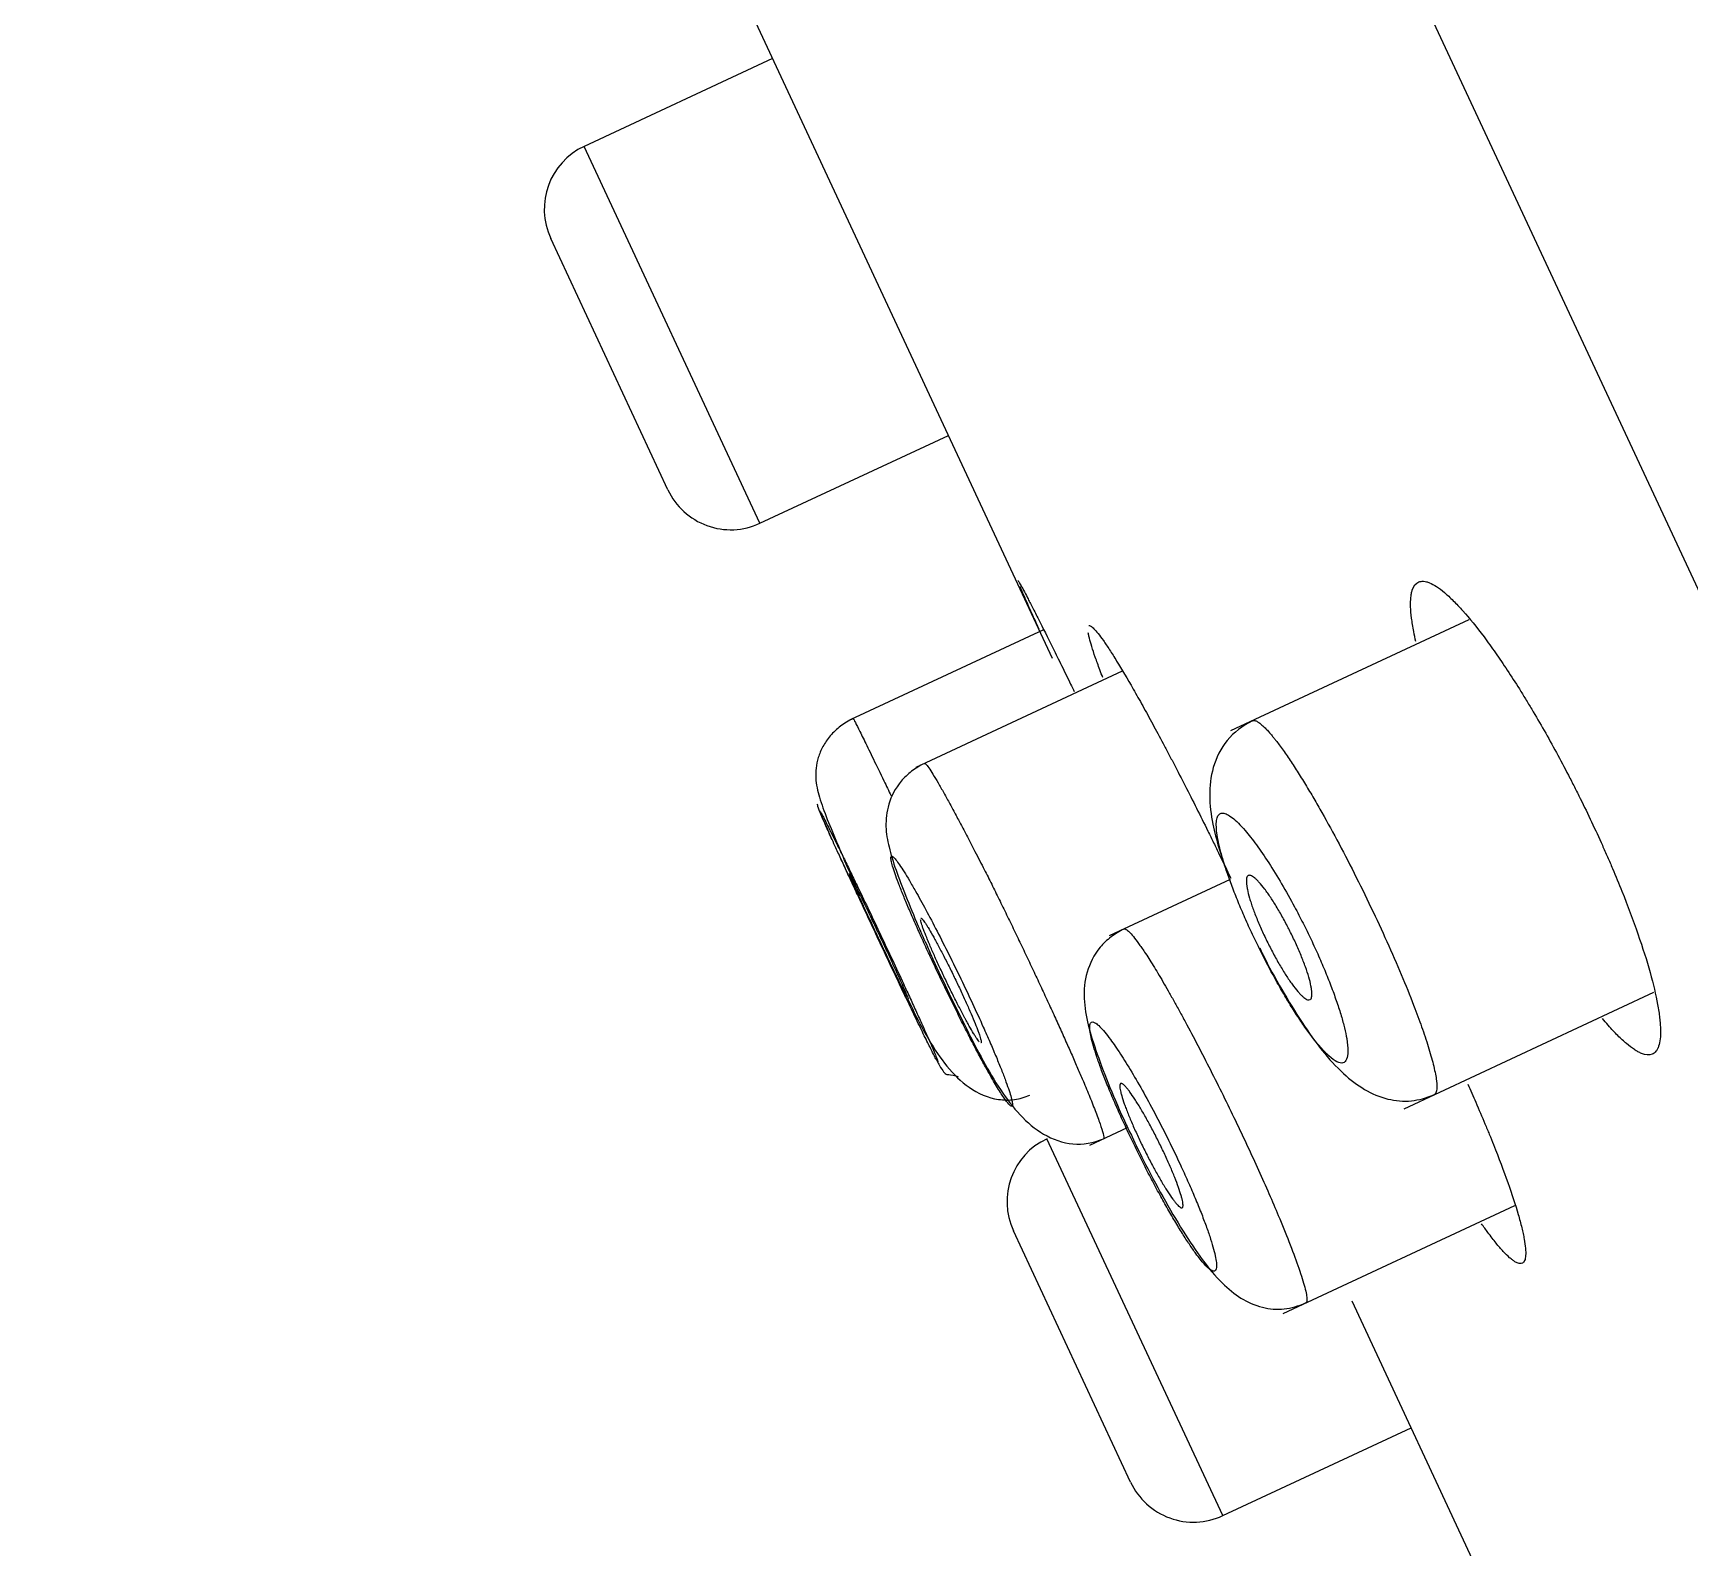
# Model space of a CAD drawing. Header units: millimetres. Extents: x 6110 to 6704, y -2661 to -1821.
# Drawn here: x 6574.486 to 6577.474, y -2171.653 to -2168.921 of the extents above; entities that cross this region are included whole.
import ezdxf

# ---------------------------------------------------------------- set-up
doc = ezdxf.new("R2010")
doc.units = ezdxf.units.MM
doc.header["$LTSCALE"] = 0.1
doc.linetypes.add('HIDDEN2', pattern=[4.7625, 3.175, -1.5875])
doc.layers.add('1', color=4, linetype='HIDDEN2', lineweight=13)
doc.layers.add('DIM', color=3, linetype='Continuous', lineweight=9)

msp = doc.modelspace()

# ---------------------------------------------------------------- hatches: boundary and pattern name
at = {"layer": 'DIM'}
h = msp.add_hatch(dxfattribs=at)
h.set_pattern_fill('ANSI31', color=2)
edge = h.paths.add_edge_path()
edge.add_line((6619.6172, -2595.9805), (6619.6172, -1962.2056))
edge.add_line((6634.6172, -1966.1101), (6619.6172, -1966.1101))
edge.add_line((6634.6172, -2610.9805), (6634.6172, -1966.1101))
edge.add_line((6634.6172, -2610.9805), (6184.4567, -2610.9805))
edge.add_line((6619.6172, -2595.9805), (6184.4567, -2595.9805))
edge.add_line((6184.4567, -2610.9805), (6184.4567, -2595.9805))

# ---------------------------------------------------------------- linework, layer by layer
at = {"layer": '1', "color": 7, "linetype": 'Continuous', "lineweight": -3}
for p, q in [((6571.4142, -2156.8976), (6582.345, -2180.3388)), ((6576.3241, -2170.0488), (6575.651, -2168.6052)), ((6575.8196, -2168.9668), (6575.4798, -2169.1253)), ((6575.7967, -2169.8051), (6575.4798, -2169.1253)), ((6575.6306, -2169.7446), (6575.4193, -2169.2914)), ((6575.7967, -2169.8051), (6576.1366, -2169.6466)), ((6577.0756, -2169.9791), (6576.6454, -2170.1797)), ((6576.3084, -2169.9972), (6575.9596, -2170.1598)), ((6576.4503, -2170.0719), (6576.0781, -2170.2455)), ((6576.6446, -2170.4477), (6576.4267, -2170.5493)), ((6576.9588, -2170.8611), (6577.4093, -2170.651)), ((6576.3916, -2170.9268), (6576.4599, -2170.895)), ((6576.6314, -2171.595), (6576.3144, -2170.9153)), ((6576.7402, -2171.2306), (6577.1582, -2171.0357)), ((6576.4653, -2171.5346), (6576.254, -2171.0814)), ((6577.1362, -2171.7903), (6576.8649, -2171.2084)), ((6576.6314, -2171.595), (6576.9713, -2171.4365))]:
    msp.add_line(p, q, dxfattribs=at)
for centre, start, end in [((6575.5326, -2169.2386), 115, 205), ((6575.7439, -2169.6918), 205, 295), ((6576.3673, -2171.0286), 115, 205), ((6576.5786, -2171.4817), 205, 295)]:
    msp.add_arc(centre, 0.125, start, end, dxfattribs=at)
for points, knots in [([(6576.2619, -2169.9085), (6576.2621, -2169.9084), (6576.2626, -2169.909), (6576.2637, -2169.9108), (6576.2642, -2169.9116), (6576.2654, -2169.9135), (6576.266, -2169.9147), (6576.2697, -2169.9212), (6576.2738, -2169.929), (6576.2806, -2169.9421), (6576.2821, -2169.9449), (6576.2851, -2169.9508), (6576.2867, -2169.9539), (6576.2917, -2169.9637), (6576.2953, -2169.9707), (6576.3068, -2169.9937), (6576.3156, -2170.0111), (6576.3278, -2170.0358), (6576.3304, -2170.0409), (6576.3355, -2170.0512), (6576.3381, -2170.0565), (6576.346, -2170.0726), (6576.3536, -2170.088), (6576.3615, -2170.1042), (6576.3637, -2170.1087)], [0, 0, 0, 0, 0.09202, 0.09202, 0.140394, 0.140394, 0.188768, 0.188768, 0.382264, 0.382264, 0.430637, 0.430637, 0.479011, 0.479011, 0.575759, 0.575759, 0.769255, 0.769255, 0.817629, 0.817629, 0.866003, 0.866003, 0.962751, 1, 1, 1, 1]), ([(6576.3003, -2169.9963), (6576.2982, -2169.9917), (6576.2962, -2169.9873), (6576.2924, -2169.979), (6576.2906, -2169.9752), (6576.2873, -2169.9678), (6576.2857, -2169.9643), (6576.2811, -2169.9542), (6576.2756, -2169.942), (6576.2714, -2169.9323), (6576.2686, -2169.9261), (6576.2678, -2169.9241), (6576.2666, -2169.9213), (6576.2661, -2169.9202), (6576.2657, -2169.9193)], [0, 0, 0, 0, 0.124602, 0.124602, 0.239546, 0.239546, 0.354489, 0.354489, 0.584377, 0.814265, 0.814265, 0.929208, 0.929208, 1, 1, 1, 1]), ([(6576.9798, -2170.0186), (6576.9784, -2170.0124), (6576.9771, -2170.0063), (6576.9752, -2169.9962), (6576.9744, -2169.992), (6576.9731, -2169.9839), (6576.9726, -2169.98), (6576.9712, -2169.9688), (6576.97, -2169.9551), (6576.9703, -2169.9438), (6576.9711, -2169.9362), (6576.9714, -2169.9339), (6576.9723, -2169.9295), (6576.9728, -2169.9274), (6576.9759, -2169.918), (6576.9798, -2169.9132), (6576.9875, -2169.9099), (6576.9905, -2169.9095), (6576.9954, -2169.9099), (6576.9971, -2169.9102), (6577.0007, -2169.9111), (6577.0026, -2169.9118), (6577.0123, -2169.9158), (6577.0212, -2169.9216), (6577.0338, -2169.9322), (6577.0364, -2169.9344), (6577.0417, -2169.9393), (6577.0444, -2169.942), (6577.0528, -2169.9503), (6577.0586, -2169.9564), (6577.0765, -2169.9765), (6577.0892, -2169.9922), (6577.1061, -2170.0147), (6577.1095, -2170.0194), (6577.1164, -2170.029), (6577.1199, -2170.0339), (6577.1304, -2170.0489), (6577.1446, -2170.0697), (6577.1592, -2170.0923), (6577.1702, -2170.1099), (6577.1739, -2170.1159), (6577.1813, -2170.1281), (6577.1851, -2170.1343), (6577.2038, -2170.1656), (6577.2186, -2170.1917), (6577.2405, -2170.232), (6577.2478, -2170.2457), (6577.2586, -2170.2666), (6577.2622, -2170.2737), (6577.2694, -2170.2877), (6577.2729, -2170.2947), (6577.2903, -2170.3298), (6577.3035, -2170.3579), (6577.3193, -2170.3929), (6577.3224, -2170.3999), (6577.3285, -2170.4139), (6577.3316, -2170.4209), (6577.3404, -2170.4417), (6577.346, -2170.4553), (6577.3621, -2170.4953), (6577.3717, -2170.5211), (6577.3889, -2170.5706), (6577.3962, -2170.5937), (6577.4022, -2170.6151)], [0, 0, 0, 0, 0.021909, 0.021909, 0.03821, 0.03821, 0.054512, 0.054512, 0.087115, 0.119718, 0.119718, 0.136019, 0.136019, 0.152321, 0.152321, 0.217527, 0.217527, 0.25013, 0.25013, 0.266432, 0.266432, 0.282733, 0.282733, 0.347939, 0.347939, 0.364241, 0.364241, 0.380542, 0.380542, 0.413145, 0.413145, 0.478351, 0.478351, 0.494653, 0.494653, 0.510954, 0.510954, 0.543557, 0.576161, 0.576161, 0.592462, 0.592462, 0.608764, 0.608764, 0.67397, 0.67397, 0.706573, 0.706573, 0.722874, 0.722874, 0.739176, 0.739176, 0.804382, 0.804382, 0.820683, 0.820683, 0.836985, 0.836985, 0.869588, 0.869588, 0.934794, 0.934794, 1, 1, 1, 1]), ([(6576.4152, -2170.0836), (6576.4133, -2170.0787), (6576.4115, -2170.074), (6576.4083, -2170.0654), (6576.4068, -2170.0615), (6576.4041, -2170.0538), (6576.4028, -2170.0502), (6576.3991, -2170.0397), (6576.3949, -2170.027), (6576.392, -2170.0167), (6576.3903, -2170.01), (6576.3898, -2170.0079), (6576.3892, -2170.0048), (6576.3889, -2170.0037), (6576.3888, -2170.0026)], [0, 0, 0, 0, 0.127061, 0.127061, 0.241531, 0.241531, 0.356001, 0.356001, 0.584941, 0.813881, 0.813881, 0.92835, 0.92835, 1, 1, 1, 1]), ([(6576.3898, -2169.9898), (6576.3907, -2169.9894), (6576.3919, -2169.9896), (6576.3942, -2169.9909), (6576.3951, -2169.9916), (6576.397, -2169.9932), (6576.398, -2169.9941), (6576.4035, -2169.9998), (6576.4092, -2170.007), (6576.4178, -2170.0192), (6576.4196, -2170.0218), (6576.4233, -2170.0274), (6576.4253, -2170.0303), (6576.4313, -2170.0396), (6576.4356, -2170.0464), (6576.4491, -2170.0684), (6576.4591, -2170.0853), (6576.4729, -2170.1093), (6576.4757, -2170.1142), (6576.4814, -2170.1243), (6576.4843, -2170.1294), (6576.493, -2170.1451), (6576.505, -2170.1669), (6576.5175, -2170.1903), (6576.5272, -2170.2085), (6576.5305, -2170.2146), (6576.537, -2170.2271), (6576.5404, -2170.2335), (6576.557, -2170.2654), (6576.5705, -2170.2918), (6576.591, -2170.3326), (6576.5978, -2170.3464), (6576.6082, -2170.3674), (6576.6116, -2170.3744), (6576.6185, -2170.3884), (6576.6219, -2170.3954), (6576.6322, -2170.4167), (6576.639, -2170.4309), (6576.6458, -2170.4452)], [0, 0, 0, 0, 0.056815, 0.056815, 0.086249, 0.086249, 0.115683, 0.115683, 0.23342, 0.23342, 0.262854, 0.262854, 0.292288, 0.292288, 0.351156, 0.351156, 0.468892, 0.468892, 0.498326, 0.498326, 0.52776, 0.52776, 0.586628, 0.645496, 0.645496, 0.67493, 0.67493, 0.704364, 0.704364, 0.822101, 0.822101, 0.880969, 0.880969, 0.910403, 0.910403, 0.939837, 0.939837, 1, 1, 1, 1]), ([(6575.9648, -2170.1574), (6575.9565, -2170.1614), (6575.9414, -2170.1704), (6575.9227, -2170.1882), (6575.9094, -2170.2078), (6575.8983, -2170.2346), (6575.8957, -2170.2672), (6575.9061, -2170.311), (6575.9291, -2170.3665), (6575.9574, -2170.4326), (6575.9716, -2170.4641), (6575.9771, -2170.4764)], [0, 0, 0, 0, 0.058302, 0.116174, 0.173587, 0.230954, 0.348894, 0.480195, 0.767042, 0.912204, 1, 1, 1, 1]), ([(6575.9648, -2170.1574), (6575.9648, -2170.1574), (6575.9649, -2170.1573), (6575.9667, -2170.1604), (6575.9739, -2170.1745), (6575.9854, -2170.1977), (6576.0008, -2170.2294), (6576.0174, -2170.2636), (6576.0289, -2170.2875), (6576.0334, -2170.2969)], [0, 0, 0, 0, 0.000162, 0.178252, 0.356342, 0.534432, 0.712523, 0.890614, 1, 1, 1, 1]), ([(6576.685, -2170.1614), (6576.6665, -2170.1708), (6576.6362, -2170.1937), (6576.6037, -2170.261), (6576.6086, -2170.3407), (6576.6281, -2170.4046), (6576.6392, -2170.4351)], [0, 0, 0, 0, 0.185045, 0.369475, 0.718354, 1, 1, 1, 1]), ([(6576.6849, -2170.1612), (6576.6861, -2170.1607), (6576.6888, -2170.1605), (6576.6938, -2170.1626), (6576.6992, -2170.1663), (6576.7048, -2170.1713), (6576.7103, -2170.1768), (6576.7155, -2170.1825), (6576.7201, -2170.188), (6576.7241, -2170.1929), (6576.7274, -2170.197), (6576.7315, -2170.2023), (6576.7368, -2170.2095), (6576.7438, -2170.2194), (6576.751, -2170.2298), (6576.7583, -2170.2409), (6576.7657, -2170.2523), (6576.7731, -2170.2642), (6576.7806, -2170.2763), (6576.7881, -2170.2887), (6576.7956, -2170.3013), (6576.803, -2170.3141), (6576.818, -2170.3404), (6576.8412, -2170.3828), (6576.8725, -2170.4435), (6576.9028, -2170.5057), (6576.9313, -2170.5675), (6576.957, -2170.6268), (6576.9716, -2170.6634), (6576.9782, -2170.6806)], [0, 0, 0, 0, 0.039226, 0.076654, 0.110543, 0.140894, 0.167705, 0.190976, 0.210708, 0.226899, 0.23955, 0.24866, 0.27387, 0.298595, 0.322833, 0.346585, 0.369852, 0.392634, 0.414931, 0.436744, 0.458072, 0.478917, 0.499278, 0.583546, 0.667438, 0.750991, 0.834242, 0.917233, 1, 1, 1, 1]), ([(6576.0934, -2170.2383), (6576.0849, -2170.2424), (6576.0694, -2170.2517), (6576.0444, -2170.276), (6576.0262, -2170.3119), (6576.0223, -2170.3537), (6576.031, -2170.402), (6576.052, -2170.4589), (6576.079, -2170.5248), (6576.0931, -2170.5565), (6576.099, -2170.5693)], [0, 0, 0, 0, 0.061772, 0.124092, 0.246749, 0.368246, 0.495464, 0.768625, 0.909464, 1, 1, 1, 1]), ([(6576.0934, -2170.2383), (6576.094, -2170.238), (6576.0964, -2170.2395), (6576.1024, -2170.2477), (6576.1105, -2170.2605), (6576.1201, -2170.2768), (6576.1306, -2170.2955), (6576.1417, -2170.3156), (6576.1528, -2170.3364), (6576.1638, -2170.3571), (6576.1743, -2170.3772), (6576.1841, -2170.396), (6576.193, -2170.4133), (6576.2009, -2170.4288), (6576.2102, -2170.4472), (6576.2213, -2170.4697), (6576.2348, -2170.4972), (6576.2485, -2170.5253), (6576.2622, -2170.5538), (6576.2759, -2170.5824), (6576.2894, -2170.6111), (6576.3027, -2170.6395), (6576.3157, -2170.6674), (6576.3282, -2170.6947), (6576.3402, -2170.7212), (6576.3516, -2170.7467), (6576.3623, -2170.7709), (6576.3722, -2170.7938), (6576.3783, -2170.808), (6576.3812, -2170.8148)], [0, 0, 0, 0, 0.058467, 0.113672, 0.165533, 0.214049, 0.25922, 0.301044, 0.33952, 0.37465, 0.406431, 0.434863, 0.459947, 0.481681, 0.500066, 0.535683, 0.571313, 0.606955, 0.64261, 0.67828, 0.713963, 0.749661, 0.785374, 0.821103, 0.856848, 0.89261, 0.928389, 0.964185, 1, 1, 1, 1]), ([(6575.9002, -2170.3121), (6575.9001, -2170.312), (6575.8998, -2170.3123), (6575.9025, -2170.3215), (6575.91, -2170.3387), (6575.9197, -2170.3598), (6575.9207, -2170.3621)], [0, 0, 0, 0, 0.044404, 0.45035, 0.94332, 1, 1, 1, 1]), ([(6576.0891, -2170.7092), (6576.086, -2170.7021), (6576.0792, -2170.6872), (6576.0678, -2170.6624), (6576.0535, -2170.6312), (6576.0357, -2170.5931), (6576.0148, -2170.5485), (6575.9937, -2170.5041), (6575.9755, -2170.4662), (6575.9606, -2170.4353), (6575.9487, -2170.4108), (6575.9378, -2170.3886), (6575.9282, -2170.3692), (6575.9201, -2170.3529), (6575.9135, -2170.34), (6575.9086, -2170.3305), (6575.9054, -2170.3249), (6575.9041, -2170.3232), (6575.9046, -2170.3252), (6575.907, -2170.3311), (6575.9119, -2170.3424), (6575.9202, -2170.3611), (6575.9318, -2170.3866), (6575.9438, -2170.4126), (6575.9553, -2170.4375), (6575.9677, -2170.4643), (6575.9808, -2170.4924), (6575.9944, -2170.5216), (6576.0083, -2170.5513), (6576.0223, -2170.581), (6576.036, -2170.6101), (6576.0515, -2170.6428), (6576.0682, -2170.6778), (6576.0846, -2170.7121), (6576.0984, -2170.7403), (6576.1076, -2170.7587), (6576.1133, -2170.7697), (6576.1165, -2170.7753), (6576.1179, -2170.7771), (6576.1175, -2170.775), (6576.1152, -2170.7691), (6576.1112, -2170.7593), (6576.1055, -2170.7461), (6576.0982, -2170.7294), (6576.0923, -2170.7162), (6576.0891, -2170.7092)], [0, 0, 0, 0, 0.020908, 0.041633, 0.062491, 0.093768, 0.124937, 0.156202, 0.187397, 0.208323, 0.229049, 0.249915, 0.270878, 0.291595, 0.312426, 0.333431, 0.354141, 0.374917, 0.395942, 0.416647, 0.437396, 0.468779, 0.499959, 0.520882, 0.541618, 0.562588, 0.583457, 0.60414, 0.625071, 0.645962, 0.666653, 0.687554, 0.718732, 0.750005, 0.781097, 0.812467, 0.833195, 0.853915, 0.874986, 0.895733, 0.916452, 0.937497, 0.958327, 0.979049, 1, 1, 1, 1]), ([(6576.8373, -2170.6691), (6576.8344, -2170.6606), (6576.8281, -2170.643), (6576.817, -2170.6149), (6576.8045, -2170.5857), (6576.7909, -2170.556), (6576.7763, -2170.5262), (6576.7586, -2170.4922), (6576.7377, -2170.4548), (6576.7143, -2170.4168), (6576.6919, -2170.384), (6576.6737, -2170.3609), (6576.6594, -2170.3454), (6576.6485, -2170.3357), (6576.6392, -2170.3297), (6576.6315, -2170.3273), (6576.6257, -2170.3288), (6576.6217, -2170.3341), (6576.6197, -2170.343), (6576.6198, -2170.3555), (6576.6218, -2170.3715), (6576.6259, -2170.3905), (6576.6319, -2170.4124), (6576.6397, -2170.4368), (6576.6493, -2170.4632), (6576.6605, -2170.4913), (6576.673, -2170.5205), (6576.6866, -2170.5502), (6576.7011, -2170.58), (6576.7163, -2170.6092), (6576.7318, -2170.6375), (6576.7474, -2170.6643), (6576.7629, -2170.6891), (6576.7778, -2170.7115), (6576.7921, -2170.7312), (6576.8076, -2170.7505), (6576.8235, -2170.7672), (6576.8381, -2170.7776), (6576.849, -2170.7798), (6576.8557, -2170.7732), (6576.858, -2170.7584), (6576.856, -2170.7381), (6576.8514, -2170.7159), (6576.8454, -2170.6939), (6576.8402, -2170.6776), (6576.8373, -2170.6691)], [0, 0, 0, 0, 0.020937, 0.04168, 0.06259, 0.083481, 0.104185, 0.12506, 0.156288, 0.187485, 0.21871, 0.249917, 0.270822, 0.291539, 0.312411, 0.33333, 0.354049, 0.374912, 0.395838, 0.416551, 0.437405, 0.458357, 0.479078, 0.499947, 0.520879, 0.541628, 0.562596, 0.583434, 0.604131, 0.625093, 0.645904, 0.666593, 0.68755, 0.708378, 0.729074, 0.750004, 0.781179, 0.812427, 0.843629, 0.874873, 0.9061, 0.937344, 0.958319, 0.979085, 1, 1, 1, 1]), ([(6576.061, -2170.6628), (6576.0572, -2170.6547), (6576.0468, -2170.633), (6576.0291, -2170.5955), (6576.0082, -2170.5511), (6575.9897, -2170.5114), (6575.9741, -2170.4779), (6575.9613, -2170.4504), (6575.9494, -2170.4247), (6575.9385, -2170.401), (6575.9288, -2170.38), (6575.9233, -2170.3678), (6575.9207, -2170.3621), (6575.9206, -2170.3619)], [0, 0, 0, 0, 0.082693, 0.212982, 0.343803, 0.474448, 0.561832, 0.648461, 0.73614, 0.823283, 0.909929, 0.997776, 1, 1, 1, 1]), ([(6576.2311, -2170.7879), (6576.2282, -2170.7808), (6576.2221, -2170.7658), (6576.2115, -2170.7409), (6576.1977, -2170.7096), (6576.1803, -2170.6715), (6576.1592, -2170.627), (6576.1375, -2170.5828), (6576.116, -2170.5404), (6576.0955, -2170.5015), (6576.079, -2170.4714), (6576.0661, -2170.4491), (6576.0564, -2170.4332), (6576.0482, -2170.4206), (6576.0415, -2170.4115), (6576.0367, -2170.4062), (6576.0336, -2170.4048), (6576.0324, -2170.4071), (6576.0331, -2170.4133), (6576.0357, -2170.4233), (6576.0401, -2170.4367), (6576.0462, -2170.4535), (6576.0541, -2170.4734), (6576.0634, -2170.4959), (6576.0741, -2170.5208), (6576.086, -2170.5476), (6576.0988, -2170.5758), (6576.1124, -2170.605), (6576.1265, -2170.6346), (6576.1408, -2170.6642), (6576.1552, -2170.6932), (6576.1693, -2170.721), (6576.183, -2170.7474), (6576.1959, -2170.7718), (6576.2099, -2170.7972), (6576.2242, -2170.8219), (6576.237, -2170.8421), (6576.2463, -2170.8544), (6576.251, -2170.8576), (6576.2525, -2170.8549), (6576.2519, -2170.8487), (6576.2494, -2170.8387), (6576.2451, -2170.8252), (6576.2391, -2170.8084), (6576.2339, -2170.7951), (6576.2311, -2170.7879)], [0, 0, 0, 0, 0.020911, 0.04164, 0.062523, 0.093785, 0.124954, 0.156221, 0.187402, 0.218656, 0.249856, 0.270781, 0.291499, 0.312363, 0.333306, 0.354018, 0.374858, 0.395823, 0.416526, 0.43733, 0.458323, 0.479058, 0.499914, 0.520837, 0.541584, 0.562554, 0.583405, 0.604098, 0.625045, 0.645917, 0.666605, 0.687512, 0.708394, 0.729097, 0.75, 0.78116, 0.812448, 0.84356, 0.874905, 0.895691, 0.916411, 0.937423, 0.958292, 0.979034, 1, 1, 1, 1]), ([(6575.9574, -2170.4367), (6575.9575, -2170.4367), (6575.9576, -2170.4368), (6575.9579, -2170.4373), (6575.9581, -2170.4375), (6575.9584, -2170.438), (6575.9586, -2170.4383), (6575.9595, -2170.4401), (6575.9606, -2170.4422), (6575.9628, -2170.4463), (6575.9636, -2170.4479), (6575.9653, -2170.4514), (6575.9663, -2170.4532), (6575.9693, -2170.4593), (6575.9716, -2170.4639), (6575.9754, -2170.4718), (6575.9767, -2170.4745), (6575.9795, -2170.4802), (6575.9824, -2170.4861), (6575.9854, -2170.4924), (6575.9885, -2170.4989), (6575.9902, -2170.5022), (6575.9951, -2170.5125), (6575.9984, -2170.5195), (6576.0036, -2170.5304), (6576.0053, -2170.534), (6576.0088, -2170.5415), (6576.0106, -2170.5452), (6576.0158, -2170.5562), (6576.0193, -2170.5636), (6576.0244, -2170.5745), (6576.0261, -2170.5781), (6576.0294, -2170.5853), (6576.0326, -2170.5922), (6576.0357, -2170.5989), (6576.0387, -2170.6055), (6576.0402, -2170.6087), (6576.0445, -2170.618), (6576.0471, -2170.6238), (6576.0495, -2170.6291)], [0, 0, 0, 0, 0.04096, 0.04096, 0.061808, 0.061808, 0.082657, 0.082657, 0.166052, 0.166052, 0.207749, 0.207749, 0.249447, 0.249447, 0.332842, 0.332842, 0.374539, 0.374539, 0.416236, 0.457934, 0.457934, 0.499631, 0.499631, 0.583026, 0.583026, 0.624723, 0.624723, 0.666421, 0.666421, 0.749816, 0.749816, 0.791513, 0.791513, 0.83321, 0.874908, 0.874908, 0.916605, 0.916605, 1, 1, 1, 1]), ([(6576.0622, -2170.6601), (6576.0619, -2170.6596), (6576.0616, -2170.6589), (6576.0606, -2170.6572), (6576.0594, -2170.6547), (6576.0578, -2170.6516), (6576.0565, -2170.649), (6576.056, -2170.6481), (6576.0551, -2170.6463), (6576.0546, -2170.6453), (6576.0521, -2170.6401), (6576.0498, -2170.6355), (6576.046, -2170.6277), (6576.0447, -2170.625), (6576.042, -2170.6193), (6576.0405, -2170.6163), (6576.0361, -2170.6071), (6576.033, -2170.6006), (6576.0281, -2170.5904), (6576.0265, -2170.5869), (6576.0231, -2170.5798), (6576.0214, -2170.5762), (6576.0163, -2170.5654), (6576.0128, -2170.558), (6576.0075, -2170.5468), (6576.0058, -2170.5431), (6576.0024, -2170.5357), (6575.9989, -2170.5284), (6575.9956, -2170.5213), (6575.9923, -2170.5141), (6575.9906, -2170.5106), (6575.9858, -2170.5003), (6575.9828, -2170.4938), (6575.9786, -2170.4845), (6575.9772, -2170.4815), (6575.9745, -2170.4757), (6575.9733, -2170.473), (6575.9697, -2170.4651), (6575.9675, -2170.4604), (6575.9647, -2170.4541), (6575.9638, -2170.4522), (6575.9623, -2170.4486), (6575.9609, -2170.4454), (6575.9598, -2170.4429), (6575.959, -2170.4409), (6575.9586, -2170.4401), (6575.9584, -2170.4395)], [0, 0, 0, 0, 0.024991, 0.024991, 0.061363, 0.097734, 0.097734, 0.11592, 0.11592, 0.134106, 0.134106, 0.20685, 0.20685, 0.243221, 0.243221, 0.279593, 0.279593, 0.352337, 0.352337, 0.388709, 0.388709, 0.42508, 0.42508, 0.497824, 0.497824, 0.534196, 0.534196, 0.570567, 0.606939, 0.606939, 0.643311, 0.643311, 0.716054, 0.716054, 0.752426, 0.752426, 0.788798, 0.788798, 0.861541, 0.861541, 0.897913, 0.897913, 0.934285, 0.970657, 0.970657, 1, 1, 1, 1]), ([(6576.7866, -2170.6237), (6576.7883, -2170.6294), (6576.7896, -2170.6346), (6576.791, -2170.6416), (6576.7914, -2170.6438), (6576.792, -2170.6479), (6576.7922, -2170.6498), (6576.7925, -2170.655), (6576.7923, -2170.6578), (6576.7915, -2170.6611), (6576.7911, -2170.662), (6576.7902, -2170.6634), (6576.7897, -2170.664), (6576.7878, -2170.6651), (6576.7862, -2170.6651), (6576.7832, -2170.6641), (6576.7822, -2170.6636), (6576.7799, -2170.6622), (6576.7775, -2170.6605), (6576.7748, -2170.6581), (6576.772, -2170.6554), (6576.7706, -2170.6539), (6576.7659, -2170.6487), (6576.7627, -2170.6447), (6576.7575, -2170.6378), (6576.7557, -2170.6354), (6576.7521, -2170.6303), (6576.7502, -2170.6275), (6576.7446, -2170.619), (6576.7408, -2170.613), (6576.735, -2170.6033), (6576.733, -2170.5999), (6576.7291, -2170.5931), (6576.7272, -2170.5896), (6576.7214, -2170.579), (6576.7176, -2170.5718), (6576.7121, -2170.5607), (6576.7102, -2170.5569), (6576.7067, -2170.5495), (6576.7032, -2170.5421), (6576.7, -2170.5348), (6576.6968, -2170.5275), (6576.6953, -2170.5239), (6576.6909, -2170.5132), (6576.6882, -2170.5063), (6576.6847, -2170.4966), (6576.6836, -2170.4934), (6576.6816, -2170.4872), (6576.6807, -2170.4842), (6576.6782, -2170.4756), (6576.6768, -2170.4705), (6576.6754, -2170.4634), (6576.675, -2170.4612), (6576.6744, -2170.4571), (6576.674, -2170.4533), (6576.674, -2170.4502), (6576.6741, -2170.4474), (6576.6743, -2170.4461), (6576.6751, -2170.4429), (6576.676, -2170.4414), (6576.6779, -2170.4403), (6576.6786, -2170.4401), (6576.6802, -2170.44), (6576.6811, -2170.4402), (6576.684, -2170.4412), (6576.6863, -2170.4426), (6576.6901, -2170.4457), (6576.6915, -2170.4469), (6576.6943, -2170.4496), (6576.6958, -2170.4512), (6576.7004, -2170.4562), (6576.7036, -2170.4602), (6576.7089, -2170.4671), (6576.7107, -2170.4696), (6576.7143, -2170.4747), (6576.718, -2170.4801), (6576.7218, -2170.4859), (6576.7256, -2170.492), (6576.7276, -2170.4952), (6576.7334, -2170.505), (6576.7373, -2170.5118), (6576.7431, -2170.5223), (6576.745, -2170.5259), (6576.7479, -2170.5314), (6576.7488, -2170.5332), (6576.7507, -2170.5369), (6576.7516, -2170.5387), (6576.7562, -2170.5479), (6576.7598, -2170.5553), (6576.7648, -2170.5664), (6576.7665, -2170.5701), (6576.7697, -2170.5775), (6576.7712, -2170.581), (6576.7755, -2170.5917), (6576.7781, -2170.5985), (6576.7829, -2170.6117), (6576.7849, -2170.6179), (6576.7866, -2170.6237)], [0, 0, 0, 0, 0.03125, 0.03125, 0.046875, 0.046875, 0.0625, 0.0625, 0.09375, 0.09375, 0.109375, 0.109375, 0.125, 0.125, 0.15625, 0.15625, 0.171875, 0.171875, 0.1875, 0.203125, 0.203125, 0.21875, 0.21875, 0.25, 0.25, 0.265625, 0.265625, 0.28125, 0.28125, 0.3125, 0.3125, 0.328125, 0.328125, 0.34375, 0.34375, 0.375, 0.375, 0.390625, 0.390625, 0.40625, 0.421875, 0.421875, 0.4375, 0.4375, 0.46875, 0.46875, 0.484375, 0.484375, 0.5, 0.5, 0.53125, 0.53125, 0.546875, 0.546875, 0.5625, 0.578125, 0.578125, 0.59375, 0.59375, 0.625, 0.625, 0.640625, 0.640625, 0.65625, 0.65625, 0.6875, 0.6875, 0.703125, 0.703125, 0.71875, 0.71875, 0.75, 0.75, 0.765625, 0.765625, 0.78125, 0.796875, 0.796875, 0.8125, 0.8125, 0.84375, 0.84375, 0.859375, 0.859375, 0.867188, 0.867188, 0.875, 0.875, 0.90625, 0.90625, 0.921875, 0.921875, 0.9375, 0.9375, 0.96875, 0.96875, 1, 1, 1, 1]), ([(6576.1922, -2170.7403), (6576.1918, -2170.7398), (6576.1913, -2170.7393), (6576.1901, -2170.7376), (6576.1884, -2170.7354), (6576.1865, -2170.7324), (6576.1849, -2170.73), (6576.1844, -2170.7291), (6576.1832, -2170.7273), (6576.1827, -2170.7264), (6576.1797, -2170.7214), (6576.1771, -2170.717), (6576.1728, -2170.7094), (6576.1713, -2170.7067), (6576.1691, -2170.7025), (6576.1683, -2170.7011), (6576.1667, -2170.6982), (6576.1659, -2170.6967), (6576.1619, -2170.6892), (6576.1585, -2170.6829), (6576.1533, -2170.6728), (6576.1516, -2170.6693), (6576.148, -2170.6623), (6576.1462, -2170.6587), (6576.1409, -2170.648), (6576.1373, -2170.6407), (6576.132, -2170.6295), (6576.1302, -2170.6258), (6576.1267, -2170.6184), (6576.1233, -2170.6111), (6576.1199, -2170.604), (6576.1167, -2170.5968), (6576.1151, -2170.5933), (6576.1104, -2170.5829), (6576.1075, -2170.5763), (6576.1035, -2170.567), (6576.1022, -2170.5639), (6576.0997, -2170.558), (6576.0985, -2170.5552), (6576.0953, -2170.5472), (6576.0934, -2170.5424), (6576.091, -2170.5359), (6576.0903, -2170.5339), (6576.0891, -2170.5303), (6576.088, -2170.5269), (6576.0872, -2170.5243), (6576.0867, -2170.5221), (6576.0865, -2170.5213), (6576.0864, -2170.5206)], [0, 0, 0, 0, 0.024664, 0.024664, 0.061044, 0.097423, 0.097423, 0.115613, 0.115613, 0.133803, 0.133803, 0.206562, 0.206562, 0.242942, 0.242942, 0.261131, 0.261131, 0.279321, 0.279321, 0.35208, 0.35208, 0.38846, 0.38846, 0.42484, 0.42484, 0.497599, 0.497599, 0.533979, 0.533979, 0.570358, 0.606738, 0.606738, 0.643117, 0.643117, 0.715877, 0.715877, 0.752256, 0.752256, 0.788636, 0.788636, 0.861395, 0.861395, 0.897775, 0.897775, 0.934154, 0.970534, 0.970534, 1, 1, 1, 1]), ([(6576.0867, -2170.5173), (6576.087, -2170.5172), (6576.0873, -2170.5172), (6576.0879, -2170.5176), (6576.0882, -2170.5178), (6576.0887, -2170.5182), (6576.0889, -2170.5185), (6576.0904, -2170.52), (6576.0919, -2170.5219), (6576.0946, -2170.5258), (6576.0956, -2170.5273), (6576.0977, -2170.5306), (6576.0988, -2170.5324), (6576.1024, -2170.5382), (6576.105, -2170.5427), (6576.1093, -2170.5503), (6576.1108, -2170.553), (6576.1138, -2170.5586), (6576.117, -2170.5643), (6576.1203, -2170.5705), (6576.1236, -2170.5769), (6576.1254, -2170.5802), (6576.1306, -2170.5903), (6576.1341, -2170.5973), (6576.1395, -2170.608), (6576.1413, -2170.6117), (6576.1449, -2170.6191), (6576.1467, -2170.6228), (6576.152, -2170.6338), (6576.1555, -2170.6411), (6576.1606, -2170.6521), (6576.1623, -2170.6557), (6576.1656, -2170.6629), (6576.1688, -2170.6699), (6576.1717, -2170.6766), (6576.1746, -2170.6832), (6576.1761, -2170.6865), (6576.1801, -2170.6959), (6576.1826, -2170.7018), (6576.1847, -2170.7072)], [0, 0, 0, 0, 0.04161, 0.04161, 0.062445, 0.062445, 0.08328, 0.08328, 0.166618, 0.166618, 0.208287, 0.208287, 0.249956, 0.249956, 0.333294, 0.333294, 0.374963, 0.374963, 0.416632, 0.458302, 0.458302, 0.499971, 0.499971, 0.583309, 0.583309, 0.624978, 0.624978, 0.666647, 0.666647, 0.749985, 0.749985, 0.791654, 0.791654, 0.833324, 0.874993, 0.874993, 0.916662, 0.916662, 1, 1, 1, 1]), ([(6576.4535, -2170.537), (6576.4449, -2170.5411), (6576.4289, -2170.5507), (6576.4028, -2170.5761), (6576.3757, -2170.6316), (6576.3832, -2170.6955), (6576.404, -2170.7613), (6576.4272, -2170.822), (6576.4493, -2170.8734), (6576.464, -2170.9036), (6576.4681, -2170.912)], [0, 0, 0, 0, 0.060785, 0.123455, 0.250959, 0.515929, 0.659357, 0.802543, 0.945535, 1, 1, 1, 1]), ([(6576.4535, -2170.5368), (6576.4545, -2170.5365), (6576.457, -2170.537), (6576.4625, -2170.5415), (6576.47, -2170.5499), (6576.4793, -2170.5622), (6576.4889, -2170.576), (6576.498, -2170.5898), (6576.506, -2170.6026), (6576.5145, -2170.6167), (6576.5236, -2170.632), (6576.5331, -2170.6486), (6576.543, -2170.6663), (6576.5534, -2170.685), (6576.5678, -2170.7114), (6576.5863, -2170.7464), (6576.6091, -2170.7908), (6576.6319, -2170.8364), (6576.6543, -2170.8824), (6576.6759, -2170.928), (6576.6962, -2170.9722), (6576.7151, -2171.0144), (6576.7264, -2171.0408), (6576.7317, -2171.0535)], [0, 0, 0, 0, 0.04631, 0.096478, 0.146646, 0.196816, 0.246988, 0.277815, 0.308803, 0.339951, 0.371261, 0.402733, 0.434367, 0.466163, 0.498122, 0.562413, 0.626246, 0.689627, 0.752563, 0.815062, 0.877129, 0.938773, 1, 1, 1, 1]), ([(6576.099, -2170.5693), (6576.1022, -2170.5766), (6576.1145, -2170.6044), (6576.1385, -2170.6551), (6576.18, -2170.7388), (6576.2273, -2170.8299), (6576.2905, -2170.9041), (6576.3614, -2170.9295), (6576.3976, -2170.9229), (6576.4162, -2170.9153)], [0, 0, 0, 0, 0.04142, 0.156475, 0.274925, 0.513058, 0.748649, 0.874388, 1, 1, 1, 1]), ([(6576.6981, -2170.571), (6576.6999, -2170.5749), (6576.7121, -2170.6005), (6576.7381, -2170.6472), (6576.7859, -2170.7253), (6576.8435, -2170.8006), (6576.9114, -2170.8439), (6576.9703, -2170.8495), (6576.9985, -2170.8417), (6577.0123, -2170.8358)], [0, 0, 0, 0, 0.024112, 0.157551, 0.294772, 0.560823, 0.795136, 0.90223, 1, 1, 1, 1]), ([(6576.0495, -2170.6291), (6576.0519, -2170.6345), (6576.0541, -2170.6392), (6576.0568, -2170.6454), (6576.0577, -2170.6473), (6576.0592, -2170.6509), (6576.0599, -2170.6525), (6576.0618, -2170.6568), (6576.0627, -2170.659), (6576.0635, -2170.6613), (6576.0637, -2170.6618), (6576.064, -2170.6626), (6576.064, -2170.6628), (6576.0639, -2170.6629)], [0, 0, 0, 0, 0.250054, 0.250054, 0.375081, 0.375081, 0.500108, 0.500108, 0.750161, 0.750161, 0.875188, 0.875188, 1, 1, 1, 1]), ([(6577.4022, -2170.6151), (6577.4082, -2170.6366), (6577.4127, -2170.6559), (6577.4174, -2170.6816), (6577.4186, -2170.6897), (6577.4199, -2170.701), (6577.4203, -2170.7046), (6577.4208, -2170.7116), (6577.421, -2170.7149), (6577.4213, -2170.7306), (6577.4202, -2170.7407), (6577.4171, -2170.7501), (6577.4164, -2170.7518), (6577.4148, -2170.7549), (6577.4139, -2170.7563), (6577.4109, -2170.76), (6577.4086, -2170.7618), (6577.4008, -2170.765), (6577.3943, -2170.7645), (6577.3846, -2170.7605), (6577.3825, -2170.7595), (6577.3783, -2170.7572), (6577.3761, -2170.7559), (6577.3694, -2170.7515), (6577.36, -2170.7443), (6577.3495, -2170.7346), (6577.3413, -2170.7263), (6577.3385, -2170.7234), (6577.3328, -2170.7172), (6577.3298, -2170.714), (6577.3233, -2170.7066), (6577.3198, -2170.7024), (6577.3162, -2170.6981)], [0, 0, 0, 0, 0.137146, 0.137146, 0.205719, 0.205719, 0.240006, 0.240006, 0.274292, 0.274292, 0.411438, 0.411438, 0.445725, 0.445725, 0.480011, 0.480011, 0.548584, 0.548584, 0.68573, 0.68573, 0.720017, 0.720017, 0.754303, 0.754303, 0.822876, 0.891449, 0.891449, 0.925736, 0.925736, 0.960022, 0.960022, 1, 1, 1, 1]), ([(6576.0629, -2170.6622), (6576.0753, -2170.6884), (6576.1056, -2170.7491), (6576.157, -2170.8193), (6576.2177, -2170.8455), (6576.256, -2170.8459), (6576.2744, -2170.8405), (6576.2834, -2170.8364)], [0, 0, 0, 0, 0.243487, 0.601087, 0.798294, 0.899739, 1, 1, 1, 1]), ([(6576.9782, -2170.6806), (6576.9831, -2170.6935), (6576.9925, -2170.7192), (6577.0041, -2170.7546), (6577.0129, -2170.7865), (6577.0178, -2170.8126), (6577.018, -2170.8264), (6577.0156, -2170.8336), (6577.0138, -2170.8355), (6577.0123, -2170.8361)], [0, 0, 0, 0, 0.142823, 0.296926, 0.462332, 0.639057, 0.827114, 0.892075, 1, 1, 1, 1]), ([(6576.1847, -2170.7072), (6576.1869, -2170.7126), (6576.1888, -2170.7174), (6576.1911, -2170.7238), (6576.1918, -2170.7258), (6576.1931, -2170.7295), (6576.1936, -2170.7312), (6576.195, -2170.7357), (6576.1955, -2170.738), (6576.1958, -2170.7405), (6576.1959, -2170.7412), (6576.1957, -2170.7421), (6576.1956, -2170.7424), (6576.1953, -2170.7425)], [0, 0, 0, 0, 0.250683, 0.250683, 0.376025, 0.376025, 0.501366, 0.501366, 0.752049, 0.752049, 0.877391, 0.877391, 1, 1, 1, 1]), ([(6576.591, -2171.0451), (6576.5876, -2171.0366), (6576.5804, -2171.0191), (6576.5683, -2170.9912), (6576.553, -2170.9575), (6576.534, -2170.9179), (6576.5115, -2170.8739), (6576.4889, -2170.8321), (6576.4669, -2170.7941), (6576.4465, -2170.7613), (6576.4304, -2170.738), (6576.4183, -2170.7224), (6576.4094, -2170.7125), (6576.4021, -2170.7064), (6576.3966, -2170.7039), (6576.393, -2170.7053), (6576.3913, -2170.7106), (6576.3916, -2170.7194), (6576.3938, -2170.7319), (6576.398, -2170.7479), (6576.4039, -2170.7668), (6576.4117, -2170.7887), (6576.4211, -2170.813), (6576.4319, -2170.8392), (6576.4441, -2170.8672), (6576.4573, -2170.8962), (6576.4713, -2170.9257), (6576.4859, -2170.9553), (6576.5009, -2170.9844), (6576.5159, -2171.0125), (6576.5307, -2171.0392), (6576.545, -2171.0639), (6576.5588, -2171.0864), (6576.5715, -2171.1062), (6576.5851, -2171.1256), (6576.5985, -2171.1425), (6576.61, -2171.1531), (6576.6176, -2171.1554), (6576.6205, -2171.1496), (6576.6204, -2171.1392), (6576.6182, -2171.1267), (6576.6141, -2171.1107), (6576.6082, -2171.0917), (6576.6006, -2171.0698), (6576.5943, -2171.0536), (6576.591, -2171.0451)], [0, 0, 0, 0, 0.020919, 0.041649, 0.062533, 0.093779, 0.124959, 0.156217, 0.1874, 0.218657, 0.249848, 0.270774, 0.291491, 0.312353, 0.333278, 0.353993, 0.374852, 0.395784, 0.416488, 0.43733, 0.458294, 0.479024, 0.499904, 0.520821, 0.541568, 0.562548, 0.583385, 0.604081, 0.625038, 0.64588, 0.666572, 0.6875, 0.708358, 0.729062, 0.749978, 0.781153, 0.812422, 0.843589, 0.874878, 0.895724, 0.916448, 0.937402, 0.958316, 0.979065, 1, 1, 1, 1]), ([(6576.1155, -2170.7739), (6576.1173, -2170.7772), (6576.1255, -2170.7921), (6576.1325, -2170.8011), (6576.1379, -2170.7987), (6576.149, -2170.8015), (6576.1525, -2170.8027), (6576.1541, -2170.8033)], [0, 0, 0, 0, 0.127728, 0.628447, 0.921447, 0.96904, 1, 1, 1, 1]), ([(6576.3812, -2170.8148), (6576.3855, -2170.825), (6576.3938, -2170.8453), (6576.4044, -2170.8723), (6576.4127, -2170.8952), (6576.4172, -2170.9108), (6576.4171, -2170.9149), (6576.4162, -2170.9153)], [0, 0, 0, 0, 0.165185, 0.349662, 0.553424, 0.776462, 1, 1, 1, 1]), ([(6576.5516, -2171.0029), (6576.5536, -2171.0084), (6576.5552, -2171.0133), (6576.5571, -2171.0198), (6576.5576, -2171.0219), (6576.5585, -2171.0257), (6576.5589, -2171.0274), (6576.5597, -2171.0322), (6576.5599, -2171.0346), (6576.5597, -2171.0373), (6576.5595, -2171.038), (6576.559, -2171.0391), (6576.5586, -2171.0395), (6576.5573, -2171.0401), (6576.556, -2171.0397), (6576.5537, -2171.0381), (6576.5528, -2171.0374), (6576.5509, -2171.0357), (6576.5488, -2171.0336), (6576.5465, -2171.0308), (6576.544, -2171.0277), (6576.5427, -2171.026), (6576.5386, -2171.0203), (6576.5356, -2171.016), (6576.5309, -2171.0087), (6576.5292, -2171.0061), (6576.5267, -2171.002), (6576.5258, -2171.0006), (6576.5241, -2170.9978), (6576.5232, -2170.9963), (6576.5189, -2170.989), (6576.5153, -2170.9827), (6576.5107, -2170.9744), (6576.5097, -2170.9728), (6576.5079, -2170.9694), (6576.5069, -2170.9676), (6576.5041, -2170.9624), (6576.5022, -2170.9589), (6576.4967, -2170.9482), (6576.493, -2170.941), (6576.4875, -2170.9299), (6576.4856, -2170.9261), (6576.4821, -2170.9188), (6576.4787, -2170.9115), (6576.4754, -2170.9043), (6576.4721, -2170.8971), (6576.4705, -2170.8935), (6576.466, -2170.8831), (6576.4632, -2170.8764), (6576.4594, -2170.867), (6576.4582, -2170.8639), (6576.4559, -2170.8579), (6576.4549, -2170.8551), (6576.452, -2170.8469), (6576.4504, -2170.842), (6576.4485, -2170.8354), (6576.4479, -2170.8333), (6576.447, -2170.8295), (6576.4462, -2170.8261), (6576.4458, -2170.8233), (6576.4456, -2170.8208), (6576.4456, -2170.8197), (6576.4459, -2170.817), (6576.4464, -2170.8159), (6576.4477, -2170.8154), (6576.4483, -2170.8153), (6576.4492, -2170.8156), (6576.4495, -2170.8157), (6576.4502, -2170.8161), (6576.4506, -2170.8163), (6576.4526, -2170.8176), (6576.4544, -2170.8193), (6576.4572, -2170.8224), (6576.4578, -2170.823), (6576.4589, -2170.8244), (6576.4596, -2170.8252), (6576.4614, -2170.8275), (6576.4627, -2170.8292), (6576.4668, -2170.8348), (6576.4698, -2170.8391), (6576.4738, -2170.8453), (6576.4746, -2170.8465), (6576.4763, -2170.8491), (6576.4788, -2170.8531), (6576.4831, -2170.8601), (6576.4866, -2170.8662), (6576.4903, -2170.8725), (6576.4921, -2170.8757), (6576.4977, -2170.8857), (6576.5014, -2170.8926), (6576.507, -2170.9033), (6576.5089, -2170.9069), (6576.5126, -2170.9142), (6576.5145, -2170.9179), (6576.5199, -2170.9289), (6576.5235, -2170.9363), (6576.5286, -2170.9472), (6576.5302, -2170.9509), (6576.5335, -2170.9581), (6576.5366, -2170.9651), (6576.5395, -2170.9719), (6576.5423, -2170.9786), (6576.5436, -2170.9818), (6576.5474, -2170.9914), (6576.5497, -2170.9973), (6576.5516, -2171.0029)], [0, 0, 0, 0, 0.03125, 0.03125, 0.046875, 0.046875, 0.0625, 0.0625, 0.09375, 0.09375, 0.109375, 0.109375, 0.125, 0.125, 0.15625, 0.15625, 0.171875, 0.171875, 0.1875, 0.203125, 0.203125, 0.21875, 0.21875, 0.25, 0.25, 0.265625, 0.265625, 0.273438, 0.273438, 0.28125, 0.28125, 0.3125, 0.3125, 0.320313, 0.320313, 0.328125, 0.328125, 0.34375, 0.34375, 0.375, 0.375, 0.390625, 0.390625, 0.40625, 0.421875, 0.421875, 0.4375, 0.4375, 0.46875, 0.46875, 0.484375, 0.484375, 0.5, 0.5, 0.53125, 0.53125, 0.546875, 0.546875, 0.5625, 0.578125, 0.578125, 0.59375, 0.59375, 0.625, 0.625, 0.640625, 0.640625, 0.648437, 0.648437, 0.65625, 0.65625, 0.6875, 0.6875, 0.695312, 0.695312, 0.703125, 0.703125, 0.71875, 0.71875, 0.75, 0.75, 0.757812, 0.757812, 0.765625, 0.78125, 0.796875, 0.796875, 0.8125, 0.8125, 0.84375, 0.84375, 0.859375, 0.859375, 0.875, 0.875, 0.90625, 0.90625, 0.921875, 0.921875, 0.9375, 0.953125, 0.953125, 0.96875, 0.96875, 1, 1, 1, 1]), ([(6577.0733, -2170.8166), (6577.0783, -2170.8277), (6577.089, -2170.852), (6577.0991, -2170.8755), (6577.1071, -2170.8946), (6577.1097, -2170.9009), (6577.1148, -2170.9134), (6577.1173, -2170.9197), (6577.1296, -2170.9503), (6577.1382, -2170.9732), (6577.1458, -2170.9944)], [0, 0, 0, 0, 0.168572, 0.376429, 0.376429, 0.480358, 0.480358, 0.584286, 0.584286, 1, 1, 1, 1]), ([(6576.4681, -2170.912), (6576.4746, -2170.9259), (6576.4922, -2170.9623), (6576.5236, -2171.0211), (6576.5712, -2171.102), (6576.6241, -2171.1771), (6576.6848, -2171.2192), (6576.7404, -2171.2247), (6576.7674, -2171.217), (6576.7807, -2171.2114)], [0, 0, 0, 0, 0.080919, 0.213968, 0.350308, 0.60954, 0.824687, 0.917688, 1, 1, 1, 1]), ([(6577.1458, -2170.9944), (6577.1533, -2171.0157), (6577.1595, -2171.0348), (6577.1668, -2171.0602), (6577.169, -2171.0682), (6577.1717, -2171.0793), (6577.1725, -2171.0829), (6577.174, -2171.0898), (6577.1746, -2171.093), (6577.1774, -2171.1086), (6577.1783, -2171.1184), (6577.1777, -2171.1275), (6577.1775, -2171.1291), (6577.1769, -2171.1321), (6577.1765, -2171.1335), (6577.175, -2171.137), (6577.1738, -2171.1386), (6577.1689, -2171.1414), (6577.1644, -2171.1406), (6577.1571, -2171.1362), (6577.1556, -2171.1351), (6577.1523, -2171.1327), (6577.1506, -2171.1313), (6577.1453, -2171.1266), (6577.1377, -2171.1191), (6577.129, -2171.109), (6577.1221, -2171.1005), (6577.1197, -2171.0975), (6577.1148, -2171.0911), (6577.1123, -2171.0878), (6577.106, -2171.0793), (6577.1021, -2171.074), (6577.0982, -2171.0684)], [0, 0, 0, 0, 0.135851, 0.135851, 0.203777, 0.203777, 0.237739, 0.237739, 0.271702, 0.271702, 0.407553, 0.407553, 0.441516, 0.441516, 0.475479, 0.475479, 0.543404, 0.543404, 0.679255, 0.679255, 0.713218, 0.713218, 0.747181, 0.747181, 0.815106, 0.883032, 0.883032, 0.916995, 0.916995, 0.950957, 0.950957, 1, 1, 1, 1]), ([(6576.7317, -2171.0535), (6576.7387, -2171.0702), (6576.7521, -2171.1031), (6576.7683, -2171.1465), (6576.7797, -2171.1823), (6576.7835, -2171.2011), (6576.7831, -2171.2091), (6576.782, -2171.2111), (6576.7811, -2171.2116), (6576.7809, -2171.2117)], [0, 0, 0, 0, 0.178917, 0.372219, 0.579919, 0.80203, 0.891162, 0.9803, 1, 1, 1, 1])]:
    msp.add_open_spline(points, degree=3, knots=knots, dxfattribs=at)

doc.saveas('drawing.dxf')
